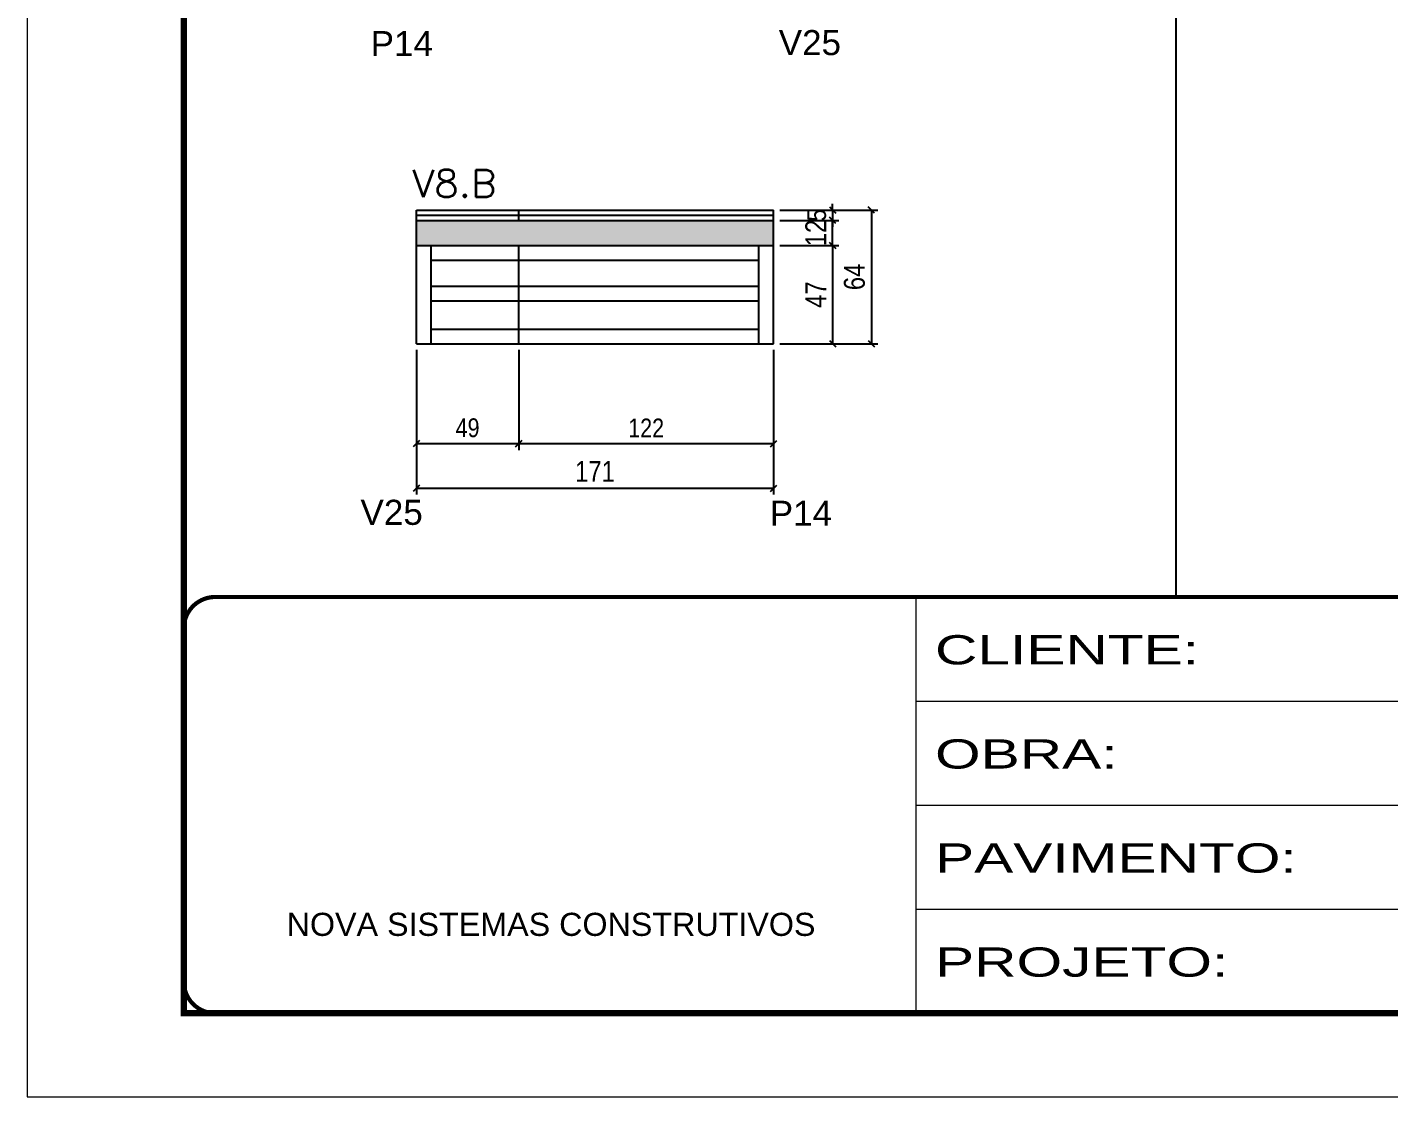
# Model space of a CAD drawing. Extents: x -10448 to -1189, y -11772 to 17235.
# Drawn here: x -8850 to -8198, y 12349 to 12860 of the extents above; entities that cross this region are included whole.
import ezdxf

# ---------------------------------------------------------------- set-up
doc = ezdxf.new("R2010")
doc.units = 0
doc.linetypes.add('CONTINUO', pattern=[0])
doc.linetypes.add('DASHED', pattern=[0.75, 0.5, -0.25])
for name, color, linetype in [('5', 5, 'Continuous'), ('COTA', 241, 'Continuous'), ('Painéis', 200, 'Continuous'), ('SARR_2.2x7', 40, 'Continuous'), ('SARR_EDITAR', 141, 'Continuous')]:
    doc.layers.add(name, color=color, linetype=linetype)
for name, color, linetype, lineweight in [('Folhas', 255, 'Continuous', 9), ('SARRAFO DE PRESSAO', 251, 'DASHED', 9), ('Texto Seção', 7, 'Continuous', 15)]:
    doc.layers.add(name, color=color, linetype=linetype, lineweight=lineweight)
doc.styles.add('ARIAL', font='arial.ttf')
doc.styles.add('COTA TECNICA', font='techl___.ttf', dxfattribs={"height": 10})
doc.styles.add('COTA TECNICA-50', font='techl___.ttf', dxfattribs={"height": 9})
doc.styles.add('REGUA-120', font='ROMANS.shx', dxfattribs={"height": 15})
doc.styles.get("Standard").update_dxf_attribs({"font": 'arial.ttf'})
doc.styles.add('Tecnologia', font='')
doc.styles.get('Tecnologia').set_extended_font_data('Forgotten Futurist')
doc.dimstyles.new('COTA PAINEL-50', dxfattribs={"dimtxt": 9, "dimasz": 3, "dimexe": 3, "dimexo": 3, "dimgap": 3, "dimtad": 1, "dimdec": 1, "dimzin": 12, "dimdsep": 46, "dimtxsty": 'COTA TECNICA-50', "dimblk1": 'OBLIQUE', "dimblk2": 'OBLIQUE', "dimsah": 1, "dimcen": 0.9, "dimclrd": 4, "dimclre": 4, "dimclrt": 240, "dimadec": 1, "dimazin": 3, "dimtfac": 1, "dimtdec": 1, "dimtmove": 0, "dimatfit": 3, "dimfxl": 1, "dimtolj": 1, "dimtzin": 12, "dimarcsym": 0})
doc.dimstyles.new('PAINEL', dxfattribs={"dimtxt": 10, "dimasz": 3, "dimexe": 3, "dimexo": 3, "dimgap": 3, "dimtad": 1, "dimdec": 1, "dimzin": 12, "dimdsep": 46, "dimtxsty": 'COTA TECNICA', "dimblk1": 'OBLIQUE', "dimblk2": 'OBLIQUE', "dimsah": 1, "dimcen": 0.9, "dimclrd": 4, "dimclre": 4, "dimclrt": 240, "dimadec": 1, "dimazin": 3, "dimtfac": 1, "dimtdec": 1, "dimtmove": 0, "dimatfit": 3, "dimfxl": 1, "dimtolj": 1, "dimtzin": 12, "dimarcsym": 0})

# ---------------------------------------------------------------- blocks, each defined once
blk = doc.blocks.new('9999999999')
at = {"color": 30, "linetype": 'CONTINUO'}
for p, q in [((98564.56, 34230.21), (98564.56, 34429.45)), ((98564.56, 34379.64), (99583.98, 34379.64)), ((98564.56, 34329.83), (99487.98, 34329.83)), ((98564.56, 34280.02), (99487.98, 34280.02))]:
    blk.add_line(p, q, dxfattribs=at)
at = {"color": 30, "linetype": 'CONTINUO', "const_width": 2}
blk.add_lwpolyline([(99583.98, 34230.21), (99583.98, 34414.45, 0.414214), (99568.98, 34429.45), (98228.98, 34429.45, 0.414214), (98213.98, 34414.45), (98213.98, 34245.21, 0.414214), (98228.98, 34230.21), (99583.98, 34230.21)], format="xyb", dxfattribs=at)
at = {"layer": 'Folhas'}
blk.add_lwpolyline([(98138.98, 34190.21), (99623.98, 34190.21), (99623.98, 35240.21), (98138.98, 35240.21)], close=True, dxfattribs=at)
at = {"layer": 'Folhas', "color": 30, "const_width": 3}
blk.add_lwpolyline([(98213.98, 34230.21), (99583.98, 34230.21), (99583.98, 35200.21), (98213.98, 35200.21)], close=True, dxfattribs=at)
at = {"color": 7, "linetype": 'Continuous', "ltscale": 5, "style": 'ARIAL'}
blk.add_text('NOVA SISTEMAS CONSTRUTIVOS', height=11.0592, dxfattribs=at).set_placement((98263.19, 34267.21))
at = {"layer": 'Folhas', "color": 7, "style": 'Tecnologia', "width": 1.5}
for s, p in [('CLIENTE:', (98573.65, 34397.17)), ('OBRA:', (98573.65, 34347.31)), ('PAVIMENTO:', (98573.65, 34297.5)), ('PROJETO:', (98573.65, 34247.69))]:
    blk.add_text(s, height=14, dxfattribs=at).set_placement(p)
blk = doc.blocks.new('_Oblique')
at = {"color": 0, "linetype": 'ByBlock', "lineweight": -2}
blk.add_line((-0.5, -0.5), (0.5, 0.5), dxfattribs=at)
blk = doc.blocks.new('*D322')
at = {"layer": 'COTA', "color": 4, "linetype": 'ByBlock', "lineweight": -2, "transparency": 16777216}
for p, q in [((-8663.43, 12705.99), (-8663.43, 12636.82)), ((-8492.43, 12705.99), (-8492.43, 12636.82)), ((-8663.43, 12639.82), (-8492.43, 12639.82))]:
    blk.add_line(p, q, dxfattribs=at)
at = {"layer": 'Defpoints', "color": 0, "linetype": 'ByBlock', "transparency": 16777216}
for p in [(-8663.43, 12708.99), (-8492.43, 12708.99), (-8492.43, 12639.82)]:
    blk.add_point(p, dxfattribs=at)
at = {"layer": 'COTA', "color": 4, "linetype": 'ByBlock', "lineweight": -2, "transparency": 16777216, "xscale": 3, "yscale": 3, "zscale": 3, "rotation": 180}
blk.add_blockref('_Oblique', (-8663.43, 12639.82), dxfattribs=at)
at = {"layer": 'COTA', "color": 4, "linetype": 'ByBlock', "lineweight": -2, "transparency": 16777216, "xscale": 3, "yscale": 3, "zscale": 3}
blk.add_blockref('_Oblique', (-8492.43, 12639.82), dxfattribs=at)
at = {"layer": 'COTA', "color": 240, "linetype": 'ByBlock', "transparency": 16777216, "insert": (-8577.93, 12647.89), "char_height": 10, "attachment_point": 5, "style": 'COTA TECNICA'}
blk.add_mtext('\\A1;171', dxfattribs=at)
blk = doc.blocks.new('*D317')
at = {"layer": 'COTA', "color": 4, "linetype": 'ByBlock', "lineweight": -2, "transparency": 16777216}
for p, q in [((-8489.43, 12755.99), (-8461.15, 12755.99)), ((-8464.15, 12755.99), (-8464.15, 12708.99)), ((-8489.43, 12708.99), (-8461.15, 12708.99))]:
    blk.add_line(p, q, dxfattribs=at)
at = {"layer": 'Defpoints', "color": 0, "linetype": 'ByBlock', "transparency": 16777216}
for p in [(-8492.43, 12755.99), (-8492.43, 12708.99), (-8464.15, 12708.99)]:
    blk.add_point(p, dxfattribs=at)
at = {"layer": 'COTA', "color": 4, "linetype": 'ByBlock', "lineweight": -2, "transparency": 16777216, "xscale": 3, "yscale": 3, "zscale": 3}
for p, rotation in [((-8464.15, 12755.99), 90), ((-8464.15, 12708.99), 270)]:
    blk.add_blockref('_Oblique', p, dxfattribs=dict(at, rotation=rotation))
at = {"layer": 'COTA', "color": 240, "linetype": 'ByBlock', "transparency": 16777216, "insert": (-8472.22, 12732.49), "char_height": 10, "attachment_point": 5, "rotation": 90, "style": 'COTA TECNICA'}
blk.add_mtext('\\A1;47', dxfattribs=at)
blk = doc.blocks.new('*D318')
at = {"layer": 'COTA', "color": 4, "linetype": 'ByBlock', "lineweight": -2, "transparency": 16777216}
for p, q in [((-8489.43, 12767.99), (-8461.15, 12767.99)), ((-8464.15, 12755.99), (-8464.15, 12767.99)), ((-8489.43, 12755.99), (-8461.15, 12755.99))]:
    blk.add_line(p, q, dxfattribs=at)
at = {"layer": 'Defpoints', "color": 0, "linetype": 'ByBlock', "transparency": 16777216}
for p in [(-8492.43, 12767.99), (-8464.15, 12767.99), (-8492.43, 12755.99)]:
    blk.add_point(p, dxfattribs=at)
at = {"layer": 'COTA', "color": 4, "linetype": 'ByBlock', "lineweight": -2, "transparency": 16777216, "xscale": 3, "yscale": 3, "zscale": 3}
for p, rotation in [((-8464.15, 12767.99), 90), ((-8464.15, 12755.99), 270)]:
    blk.add_blockref('_Oblique', p, dxfattribs=dict(at, rotation=rotation))
at = {"layer": 'COTA', "color": 240, "linetype": 'ByBlock', "transparency": 16777216, "insert": (-8472.21, 12761.99), "char_height": 10, "attachment_point": 5, "rotation": 90, "style": 'COTA TECNICA'}
blk.add_mtext('\\A1;12', dxfattribs=at)
blk = doc.blocks.new('*D319')
at = {"layer": 'COTA', "color": 4, "linetype": 'ByBlock', "lineweight": -2, "transparency": 16777216}
for p, q in [((-8489.43, 12772.99), (-8442.56, 12772.99)), ((-8445.56, 12772.99), (-8445.56, 12708.99)), ((-8489.43, 12708.99), (-8442.56, 12708.99))]:
    blk.add_line(p, q, dxfattribs=at)
at = {"layer": 'Defpoints', "color": 0, "linetype": 'ByBlock', "transparency": 16777216}
for p in [(-8492.43, 12772.99), (-8492.43, 12708.99), (-8445.56, 12708.99)]:
    blk.add_point(p, dxfattribs=at)
at = {"layer": 'COTA', "color": 4, "linetype": 'ByBlock', "lineweight": -2, "transparency": 16777216, "xscale": 3, "yscale": 3, "zscale": 3}
for p, rotation in [((-8445.56, 12772.99), 90), ((-8445.56, 12708.99), 270)]:
    blk.add_blockref('_Oblique', p, dxfattribs=dict(at, rotation=rotation))
at = {"layer": 'COTA', "color": 240, "linetype": 'ByBlock', "transparency": 16777216, "insert": (-8453.67, 12740.99), "char_height": 10, "attachment_point": 5, "rotation": 90, "style": 'COTA TECNICA'}
blk.add_mtext('\\A1;64', dxfattribs=at)
blk = doc.blocks.new('*D323')
at = {"layer": 'COTA', "color": 4, "linetype": 'ByBlock', "lineweight": -2, "transparency": 16777216}
for p, q in [((-8489.43, 12772.99), (-8461.15, 12772.99)), ((-8464.15, 12772.99), (-8464.15, 12775.99)), ((-8464.15, 12772.99), (-8464.15, 12767.99)), ((-8489.43, 12767.99), (-8461.15, 12767.99)), ((-8464.15, 12767.99), (-8464.15, 12764.99))]:
    blk.add_line(p, q, dxfattribs=at)
at = {"layer": 'Defpoints', "color": 0, "linetype": 'ByBlock', "transparency": 16777216}
for p in [(-8492.43, 12772.99), (-8492.43, 12767.99), (-8464.15, 12767.99)]:
    blk.add_point(p, dxfattribs=at)
at = {"layer": 'COTA', "color": 4, "linetype": 'ByBlock', "lineweight": -2, "transparency": 16777216, "xscale": 3, "yscale": 3, "zscale": 3}
for p, rotation in [((-8464.15, 12772.99), 270), ((-8464.15, 12767.99), 90)]:
    blk.add_blockref('_Oblique', p, dxfattribs=dict(at, rotation=rotation))
at = {"layer": 'COTA', "color": 240, "linetype": 'ByBlock', "transparency": 16777216, "insert": (-8471.75, 12770.49), "char_height": 9, "attachment_point": 5, "rotation": 90, "style": 'COTA TECNICA-50'}
blk.add_mtext('\\A1;5', dxfattribs=at)
blk = doc.blocks.new('*D326')
at = {"layer": 'COTA', "color": 4, "linetype": 'ByBlock', "lineweight": -2, "transparency": 16777216}
for p, q in [((-8614.43, 12705.99), (-8614.43, 12658.1)), ((-8492.43, 12705.99), (-8492.43, 12658.1)), ((-8492.43, 12661.1), (-8614.43, 12661.1))]:
    blk.add_line(p, q, dxfattribs=at)
at = {"layer": 'Defpoints', "color": 0, "linetype": 'ByBlock', "transparency": 16777216}
for p in [(-8614.43, 12708.99), (-8492.43, 12708.99), (-8614.43, 12661.1)]:
    blk.add_point(p, dxfattribs=at)
at = {"layer": 'COTA', "color": 4, "linetype": 'ByBlock', "lineweight": -2, "transparency": 16777216, "xscale": 3, "yscale": 3, "zscale": 3, "rotation": 180}
blk.add_blockref('_Oblique', (-8614.43, 12661.1), dxfattribs=at)
at = {"layer": 'COTA', "color": 4, "linetype": 'ByBlock', "lineweight": -2, "transparency": 16777216, "xscale": 3, "yscale": 3, "zscale": 3}
blk.add_blockref('_Oblique', (-8492.43, 12661.1), dxfattribs=at)
at = {"layer": 'COTA', "color": 240, "linetype": 'ByBlock', "transparency": 16777216, "insert": (-8553.43, 12668.65), "char_height": 9, "attachment_point": 5, "style": 'COTA TECNICA-50'}
blk.add_mtext('\\A1;122', dxfattribs=at)
blk = doc.blocks.new('*D327')
at = {"layer": 'COTA', "color": 4, "linetype": 'ByBlock', "lineweight": -2, "transparency": 16777216}
for p, q in [((-8663.43, 12705.99), (-8663.43, 12658.1)), ((-8614.43, 12705.99), (-8614.43, 12658.1)), ((-8614.43, 12661.1), (-8663.43, 12661.1))]:
    blk.add_line(p, q, dxfattribs=at)
at = {"layer": 'Defpoints', "color": 0, "linetype": 'ByBlock', "transparency": 16777216}
for p in [(-8663.43, 12708.99), (-8614.43, 12708.99), (-8663.43, 12661.1)]:
    blk.add_point(p, dxfattribs=at)
at = {"layer": 'COTA', "color": 4, "linetype": 'ByBlock', "lineweight": -2, "transparency": 16777216, "xscale": 3, "yscale": 3, "zscale": 3, "rotation": 180}
blk.add_blockref('_Oblique', (-8663.43, 12661.1), dxfattribs=at)
at = {"layer": 'COTA', "color": 4, "linetype": 'ByBlock', "lineweight": -2, "transparency": 16777216, "xscale": 3, "yscale": 3, "zscale": 3}
blk.add_blockref('_Oblique', (-8614.43, 12661.1), dxfattribs=at)
at = {"layer": 'COTA', "color": 240, "linetype": 'ByBlock', "transparency": 16777216, "insert": (-8638.93, 12668.69), "char_height": 9, "attachment_point": 5, "style": 'COTA TECNICA-50'}
blk.add_mtext('\\A1;49', dxfattribs=at)

msp = doc.modelspace()

# ---------------------------------------------------------------- hatches: boundary and pattern name
at = {"layer": 'COTA', "linetype": 'ByBlock'}
h = msp.add_hatch(dxfattribs=at)
h.set_pattern_fill('AR-CONC', color=256, scale=0.03)
h.set_pattern_definition([(50, (-142698.865, -18395.9775), (5.46554007, -0.47817257), [0.5715, -6.2865]), (355, (-142698.865, -18395.9775), (-1.05730264, 5.73170536), [0.4572, -5.02921753]), (100.4514447, (-142698.4096, -18396.0174), (4.40823741, 5.25353256), [0.48570026, -5.34270734]), (46.1842, (-142698.865, -18394.4535), (8.13237123, -1.26126984), [0.85725, -9.42975]), (96.6355576, (-142698.187, -18394.559), (7.122124, 7.42278374), [0.7285507, -8.01406824]), (351.184151, (-142698.865, -18394.4535), (7.122124, 7.42278374), [0.685799, -7.54379196]), (21, (-142698.103, -18394.8345), (4.54843174, -3.06795595), [0.5715, -6.2865]), (326, (-142698.103, -18394.8345), (1.85406085, 5.52563898), [0.4572, -5.0292]), (71.451445, (-142697.724, -18395.09), (6.40249258, 2.45768307), [0.48570026, -5.34269813]), (37.5, (-142698.865, -18395.9775), (0.092658098, 2.536651166), [0, -4.96824, 0, -5.1054, 0, -5.04825]), (7.5, (-142698.865, -18395.9775), (2.004589875, 3.005417245), [0, -2.91084, 0, -4.85394, 0, -1.92405]), (327.5, (-142700.5643, -18395.9775), (4.067717855, -0.17186232), [0, -1.905, 0, -5.9436, 0, -7.8867]), (317.5, (-142701.3263, -18395.9775), (4.44387544, 0.76279473), [0, -2.4765, 0, -3.94716, 0, -5.6007])])
h.paths.add_polyline_path([(-8492.43, 12755.99), (-8492.43, 12767.99), (-8663.43, 12767.99), (-8663.43, 12755.99)])

# ---------------------------------------------------------------- linework, layer by layer
for p, q in [((-8299.61, 12587.75), (-8299.61, 13358.5)), ((-8663.43, 12755.99), (-8663.43, 12767.99)), ((-8492.43, 12755.99), (-8492.43, 12767.99))]:
    msp.add_line(p, q, dxfattribs=at)
at = {"layer": 'Painéis', "linetype": 'ByBlock'}
for p, q in [((-8663.43, 12772.99), (-8492.43, 12772.99)), ((-8663.43, 12767.99), (-8663.43, 12772.99)), ((-8614.43, 12767.99), (-8614.43, 12772.99)), ((-8492.43, 12767.99), (-8492.43, 12772.99)), ((-8663.43, 12767.99), (-8492.43, 12767.99)), ((-8663.43, 12755.99), (-8492.43, 12755.99)), ((-8663.43, 12708.99), (-8663.43, 12755.99)), ((-8614.43, 12708.99), (-8614.43, 12755.99)), ((-8492.43, 12708.99), (-8492.43, 12755.99)), ((-8663.43, 12708.99), (-8492.43, 12708.99))]:
    msp.add_line(p, q, dxfattribs=at)
at = {"layer": 'SARR_2.2x7', "linetype": 'Continuous'}
for p, q in [((-8656.43, 12708.99), (-8656.43, 12755.99)), ((-8499.43, 12708.99), (-8499.43, 12755.99)), ((-8656.43, 12748.99), (-8614.43, 12748.99)), ((-8614.43, 12748.99), (-8499.43, 12748.99)), ((-8656.43, 12736.49), (-8614.43, 12736.49)), ((-8614.43, 12736.49), (-8499.43, 12736.49)), ((-8656.43, 12729.49), (-8614.43, 12729.49)), ((-8614.43, 12729.49), (-8499.43, 12729.49)), ((-8656.43, 12715.99), (-8614.43, 12715.99)), ((-8614.43, 12715.99), (-8499.43, 12715.99))]:
    msp.add_line(p, q, dxfattribs=at)
at = {"layer": 'SARR_EDITAR'}
for p, q in [((-8663.43, 12770.49), (-8614.43, 12770.49)), ((-8614.43, 12770.49), (-8492.43, 12770.49))]:
    msp.add_line(p, q, dxfattribs=at)

# ---------------------------------------------------------------- block references
at = {"layer": 'SARRAFO DE PRESSAO', "color": 6, "linetype": 'ByBlock'}
msp.add_blockref('9999999999', (-106988.76, -21841.7), dxfattribs=at)

# ---------------------------------------------------------------- texts
at = {"layer": '5', "linetype": 'Continuous'}
for s, rotation, p in [('P14', 0.00004, (-8685.35, 12846.65)), ('V25', 359.99996, (-8489.95, 12847.13)), ('V25', 0.00004, (-8690.21, 12622.28)), ('P14', 359.99996, (-8494.24, 12621.81))]:
    msp.add_text(s, height=12, rotation=rotation, dxfattribs=at).set_placement(p)
at = {"layer": 'Texto Seção', "style": 'REGUA-120', "width": 1.05}
msp.add_text('V8.B', height=13, dxfattribs=at).set_placement((-8665.43, 12779.18))

# ---------------------------------------------------------------- dimensions: what is measured, and where the dimension line sits
at = {"layer": 'COTA', "linetype": 'ByBlock'}
for p1, dimstyle, picture, middle in [((-8492.43, 12772.99), 'COTA PAINEL-50', '*D323', (-8464.15, 12770.49)), ((-8492.43, 12755.99), 'PAINEL', '*D318', (-8464.15, 12761.99))]:
    dim = msp.add_linear_dim(base=(-8464.15, 12767.99), p1=p1, p2=(-8492.43, 12767.99), angle=90, dimstyle=dimstyle, dxfattribs=at)
    dim.commit()
    dim.dimension.update_dxf_attribs({"geometry": picture, "text_midpoint": middle, "dimtype": 160})
for base, p1, picture, middle in [((-8445.56, 12708.99), (-8492.43, 12772.99), '*D319', (-8453.67, 12740.99)), ((-8464.15, 12708.99), (-8492.43, 12755.99), '*D317', (-8472.22, 12732.49))]:
    dim = msp.add_linear_dim(base=base, p1=p1, p2=(-8492.43, 12708.99), angle=90, dimstyle='PAINEL', dxfattribs=at)
    dim.commit()
    dim.dimension.update_dxf_attribs({"geometry": picture, "text_midpoint": middle})
for base, p1, p2, dimstyle, picture, middle in [((-8492.43, 12639.82), (-8663.43, 12708.99), (-8492.43, 12708.99), 'PAINEL', '*D322', (-8577.93, 12647.89)), ((-8614.43, 12661.1), (-8492.43, 12708.99), (-8614.43, 12708.99), 'COTA PAINEL-50', '*D326', (-8553.43, 12668.65))]:
    dim = msp.add_linear_dim(base=base, p1=p1, p2=p2, dimstyle=dimstyle, dxfattribs=at)
    dim.commit()
    dim.dimension.update_dxf_attribs({"geometry": picture, "text_midpoint": middle})
dim = msp.add_linear_dim(base=(-8663.43, 12661.1), p1=(-8614.43, 12708.99), p2=(-8663.43, 12708.99), dimstyle='COTA PAINEL-50', override={"dimtmove": 1}, dxfattribs=at)
dim.commit()
dim.dimension.update_dxf_attribs({"geometry": '*D327', "text_midpoint": (-8638.93, 12668.69)})

doc.saveas('drawing.dxf')
